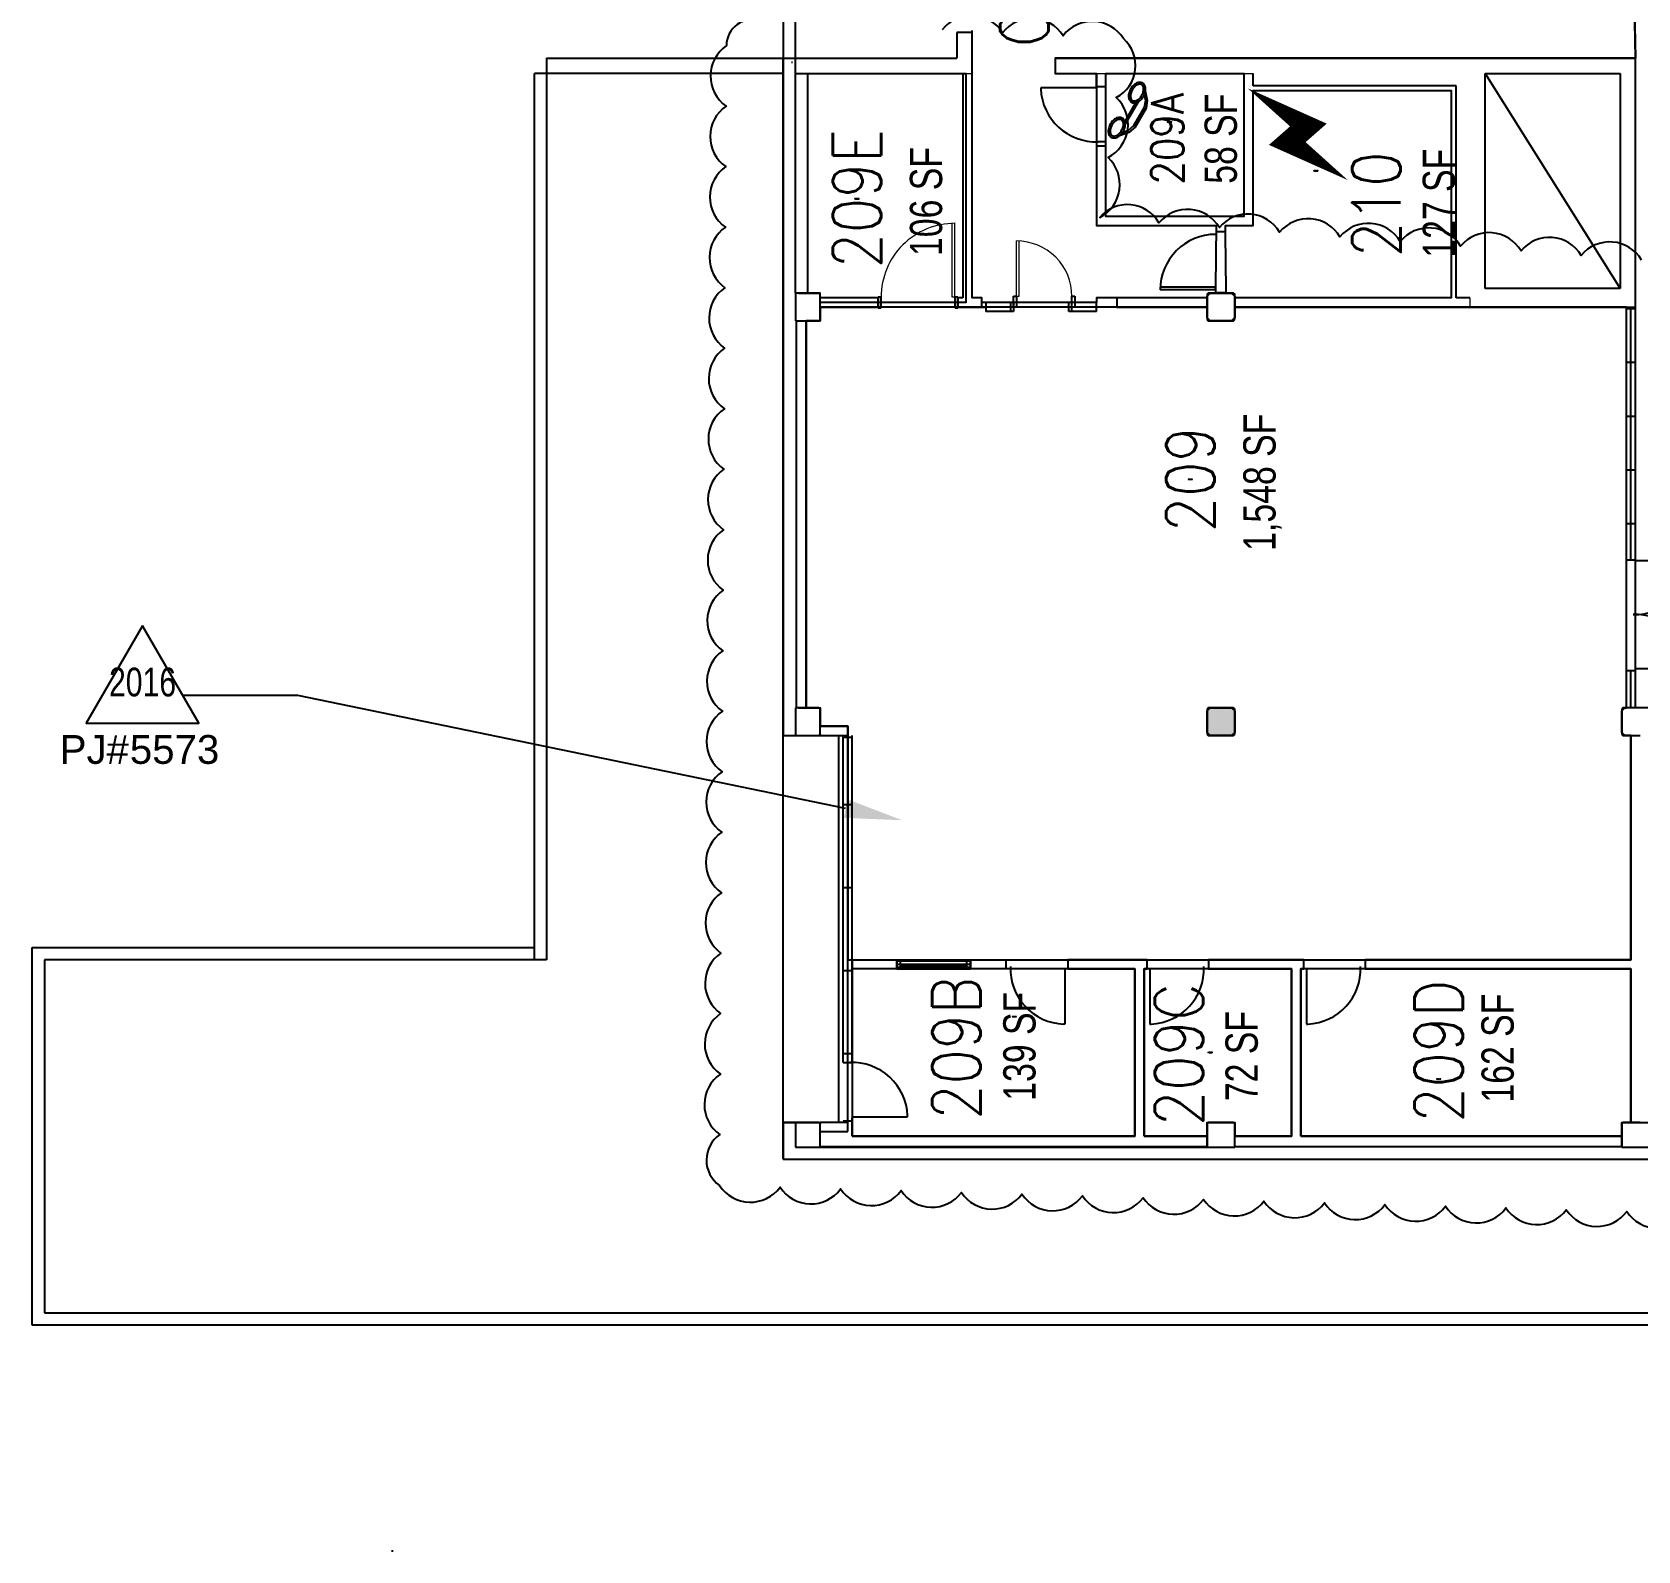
# Model space of a CAD drawing. Header units: inches. Extents: x -234 to 3525, y 0 to 2715.
# Drawn here: x -234 to 812, y 0 to 989 of the extents above; entities that cross this region are included whole.
import ezdxf
from ezdxf import colors
from ezdxf.entities.mleader import LeaderData, LeaderLine
from ezdxf.enums import TextEntityAlignment as Align
from ezdxf.math import Vec2, Vec3

# ---------------------------------------------------------------- set-up
doc = ezdxf.new("R2010")
doc.units = ezdxf.units.IN
doc.header["$LTSCALE"] = 10
doc.header["$MEASUREMENT"] = 0
doc.layers.get('0').update_dxf_attribs({"linetype": 'CONTINUOUS'})
for name, color, linetype in [('A-COL', 5, 'CONTINUOUS'), ('A-DOOR', 2, 'CONTINUOUS'), ('A-FLOR', 3, 'CONTINUOUS'), ('A-GLAZ', 1, 'CONTINUOUS'), ('A-IDEN-ICON', 4, 'CONTINUOUS'), ('A-IDEN-RNUM', 7, 'CONTINUOUS'), ('A-IDEN-SNUM', 4, 'CONTINUOUS'), ('A-IDEN-VNUM', 4, 'CONTINUOUS'), ('A-REV', 1, 'CONTINUOUS'), ('A-ROOF', 2, 'CONTINUOUS'), ('A-WALL', 5, 'CONTINUOUS'), ('AREA-ASSIGN', 7, 'CONTINUOUS'), ('AREA-TEXT', 3, 'CONTINUOUS')]:
    doc.layers.add(name, color=color, linetype=linetype)
doc.styles.add('AREA', font='arial.ttf', dxfattribs={"width": 0.75, "height": 21})
doc.styles.add('Arial', font='arial.ttf')
doc.styles.add('ROOMSNUMBER', font='TXT.SHX', dxfattribs={"height": 0.03})
doc.styles.add('ROOMVNUMBER', font='simplex.shx', dxfattribs={"width": 0.85})

# ---------------------------------------------------------------- blocks, each defined once
blk = doc.blocks.new('CPELECT')
blk.add_lwpolyline([(29.9, 30.2, 0, 14.4, 0), (5, -8.1, 14.4, 14.4, 0), (-5, 3.3, 14.4, 0, 0), (-29.9, -35, 14.4, 0, 0)], format="xyseb")
blk = doc.blocks.new('CPPHONE')
for p, q in [((2.3, 6.1), (-4.7, -6.1)), ((4.1, 6.7), (-4.4, -7.9))]:
    blk.add_line(p, q)
for points in [[(8.7, 13.7), (10, 7.4), (9.2, 2.6), (2, -9.9), (-2, -13.4), (-8.1, -15.5)], [(8, 11.3), (8.8, 7.4), (8, 3), (1, -9.1), (-2.6, -12.3), (-6.4, -13.6)]]:
    blk.add_lwpolyline(points)
for points in [[(6.9, 18.9, 0.139889), (5.2, 19.3, 0.107118), (2.9, 18.7, 0.079812), (0.9, 17.3, 0.067459), (-0.8, 15, 0.067459), (-1.9, 12.4, 0.079812), (-2.2, 9.9, 0.107118), (-1.5, 7.7, 0.139889), (-0.3, 6.4, 0.139889), (1.5, 6, 0.107118), (3.7, 6.5, 0.079812), (5.7, 7.9, 0.067459), (7.5, 10.2, 0.067459), (8.6, 12.9, 0.079812), (8.8, 15.3, 0.107118), (8.2, 17.6, 0.139889)], [(6.3, 17.8, 0.139889), (5.2, 18.1, 0.107118), (3.5, 17.7, 0.079812), (1.8, 16.5, 0.067459), (0.2, 14.4, 0.067459), (-0.8, 12.1, 0.079812), (-1, 10, 0.107118), (-0.5, 8.3, 0.139889), (0.3, 7.4, 0.139889), (1.4, 7.2, 0.107118), (3.2, 7.6, 0.079812), (4.9, 8.8, 0.067459), (6.4, 10.8, 0.067459), (7.4, 13.2, 0.079812), (7.6, 15.3, 0.107118), (7.1, 17, 0.139889)], [(-6.3, -4, 0.139889), (-8, -3.6, 0.107118), (-10.3, -4.1, 0.079812), (-12.3, -5.5, 0.067459), (-14, -7.8, 0.067459), (-15.1, -10.5, 0.079812), (-15.4, -12.9, 0.107118), (-14.7, -15.2, 0.139889), (-13.5, -16.5, 0.139889), (-11.7, -16.9, 0.107118), (-9.5, -16.3, 0.079812), (-7.5, -14.9, 0.067459), (-5.7, -12.6, 0.067459), (-4.6, -10, 0.079812), (-4.4, -7.5, 0.107118), (-5, -5.3, 0.139889)], [(-6.9, -5, 0.139889), (-8, -4.8, 0.107118), (-9.7, -5.2, 0.079812), (-11.4, -6.4, 0.067459), (-13, -8.4, 0.067459), (-14, -10.8, 0.079812), (-14.2, -12.9, 0.107118), (-13.7, -14.6, 0.139889), (-12.9, -15.4, 0.139889), (-11.8, -15.7, 0.107118), (-10, -15.3, 0.079812), (-8.3, -14.1, 0.067459), (-6.8, -12, 0.067459), (-5.8, -9.7, 0.079812), (-5.6, -7.6, 0.107118), (-6.1, -5.9, 0.139889)]]:
    blk.add_lwpolyline(points, format="xyb", close=True)
blk = doc.blocks.new('COL')
at = {"layer": 'A-COL'}
blk.add_lwpolyline([(9, 7), (9, -7), (7, -9), (-7, -9), (-9, -7), (-9, 7), (-7, 9), (7, 9)], close=True, dxfattribs=at)
blk = doc.blocks.new('ProjectRev')
at = {"transparency": 16777216}
blk.add_lwpolyline([(0, 0.122), (-0.1221, -0.0895), (0.1221, -0.0895)], close=True, dxfattribs=at)
at = {"transparency": 16777216, "insert": (-0.1798, -0.1151), "char_height": 0.0625, "width": 0.24749, "attachment_point": 1, "style": 'Arial'}
blk.add_mtext('PJ#', dxfattribs=at)
at = {"transparency": 16777216, "style": 'Arial', "width": 0.75}
blk.add_attdef('YEAR', text='', height=0.0625, dxfattribs=at).set_placement((0, 0), align=Align.MIDDLE_CENTER)
at = {"transparency": 16777216, "style": 'Arial'}
blk.add_attdef('PROJECT', text='', height=0.0625, dxfattribs=at).set_placement((-0.0276, -0.1151), align=Align.TOP_LEFT)

msp = doc.modelspace()

# ---------------------------------------------------------------- hatches: boundary and pattern name
at = {"layer": 'A-COL'}
msp.add_hatch(color=256, dxfattribs=at).paths.add_polyline_path([(531.7, 531), (548.3, 531), (549, 531.7), (549, 548.3), (548.3, 549), (531.7, 549), (531, 548.3), (531, 531.7)])

# ---------------------------------------------------------------- linework, layer by layer
for p, q in [((531.7, 549), (531, 548.3)), ((531, 548.3), (531, 531.7)), ((548.3, 549), (531.7, 549)), ((549, 548.3), (548.3, 549)), ((549, 531.7), (549, 548.3)), ((531, 531.7), (531.7, 531)), ((531.7, 531), (548.3, 531)), ((548.3, 531), (549, 531.7))]:
    msp.add_line(p, q, dxfattribs=at)
at = {"layer": 'A-DOOR'}
for p, q in [((458.7, 952.8), (422.7, 952.8)), ((422.7, 952.8), (422.7, 952.1)), ((318.8, 816.5), (316.8, 816.5)), ((316.8, 816.5), (316.8, 809.5)), ((318.8, 809.5), (318.8, 816.5)), ((368.8, 816.5), (366.8, 816.5)), ((366.8, 816.5), (366.8, 809.5)), ((368.8, 809.5), (368.8, 816.5)), ((405, 810), (405, 817)), ((405, 817), (407, 817)), ((407, 817), (407, 810)), ((443, 810), (443, 817)), ((443, 817), (445, 817)), ((445, 817), (445, 810)), ((536.5, 823), (500.5, 822.9)), ((536.5, 821.3), (500.5, 821.2)), ((536.5, 821.3), (536.5, 823)), ((316.8, 809.5), (318.8, 809.5)), ((366.8, 809.5), (368.8, 809.5)), ((407, 810), (405, 810)), ((445, 810), (443, 810)), ((809.9, 645), (845.9, 645)), ((809.9, 574.5), (845.9, 574.5)), ((438.3, 379), (438.3, 343)), ((493.8, 379), (493.8, 343)), ((595.8, 379), (595.8, 343)), ((438.3, 343), (437.5, 343)), ((493.8, 343), (494.5, 343)), ((595.8, 343), (596.5, 343)), ((300, 282.7), (336, 282.7)), ((336, 282.7), (336, 283.5))]:
    msp.add_line(p, q, dxfattribs=at)
at = {"layer": 'A-DOOR', "lineweight": 13}
for p, q in [((365, 816.5), (365.1, 864.5)), ((366.8, 816.5), (366.8, 864.5)), ((407, 817), (406.9, 853)), ((408.7, 817), (408.7, 853)), ((366.8, 816.5), (365, 816.5)), ((407, 817), (408.7, 817))]:
    msp.add_line(p, q, dxfattribs=at)
at = {"layer": 'A-DOOR'}
for centre, start, end in [((458.7, 953.6), 182.3859, 272.3859), ((536.5, 821.3), 90, 180.1), ((809.9, 645.8), 267.6141, 357.6141), ((809.9, 573.8), 2.3859, 92.3859), ((439, 379), 177.6141, 267.6141), ((493, 379), 272.3859, 2.3859), ((595, 379), 272.3859, 2.3859), ((300, 282), 2.3859, 92.3859)]:
    msp.add_arc(centre, 36, start, end, dxfattribs=at)
at = {"layer": 'A-DOOR', "lineweight": 13}
for centre, radius, start, end in [((366.8, 816.5), 48, 89.9, 180), ((407, 817), 36, 0, 90.1)]:
    msp.add_arc(centre, radius, start, end, dxfattribs=at)
at = {"layer": 'A-FLOR'}
msp.add_line((712, 962), (800, 822), dxfattribs=at)
at = {"layer": 'A-GLAZ'}
for p, q in [((405, 813), (387, 813)), ((405, 810), (387, 810)), ((405, 807), (387, 807)), ((403, 813), (403, 807)), ((405, 813), (405, 807)), ((441, 807), (441, 813)), ((459, 813), (441, 813)), ((459, 810), (441, 810)), ((459, 807), (441, 807)), ((443, 807), (443, 813)), ((804, 645.3), (804, 810)), ((804, 809), (810, 809)), ((807, 645.3), (807, 810)), ((810, 645.3), (810, 810)), ((804, 774), (810, 774)), ((804, 739), (810, 739)), ((804, 704), (810, 704)), ((804, 669), (810, 669)), ((804, 645.3), (810, 645.3)), ((804, 573.3), (810, 573.3)), ((804, 549), (804, 573.3)), ((807, 549), (807, 573.3)), ((810, 549), (810, 573.3)), ((294, 318), (294, 531)), ((294, 530), (300, 530)), ((297, 279), (297, 531)), ((300, 318), (300, 531)), ((294, 486), (300, 486)), ((294, 432), (300, 432)), ((294, 378), (300, 378)), ((329, 385), (377, 385)), ((329, 380), (329, 384)), ((329, 384), (329, 380)), ((377, 384), (329, 384)), ((329, 382), (377, 382)), ((377, 380), (329, 380)), ((329, 379), (377, 379)), ((331.5, 380), (331.5, 384)), ((374.5, 381), (331.5, 381)), ((374.5, 380), (374.5, 384)), ((377, 380), (377, 384)), ((377, 384), (377, 380)), ((294, 324), (300, 324)), ((294, 280), (300, 280))]:
    msp.add_line(p, q, dxfattribs=at)
at = {"layer": 'A-REV'}
for points in [[(240.5, 996.2, 0.520567), (218.1, 980.2, 0.520567), (217.8, 940.8, 0.520567), (217.6, 901.4, 0.520567), (217.4, 862, 0.520567), (217.1, 822.6, 0.520567), (216.9, 783.2, 0.520567), (216.7, 743.8, 0.520567), (216.4, 704.4, 0.520567), (216.2, 665, 0.520567), (216, 625.6, 0.520567), (215.7, 586.2, 0.520567), (215.5, 546.8, 0.520567), (215.2, 507.4, 0.520567), (215, 468, 0.520567), (214.8, 428.6, 0.520567), (214.5, 389.3, 0.520567), (214.3, 349.9, 0.520567), (214.1, 310.5, 0.520567), (213.8, 271.1, 0.520567), (213.6, 237.9, 0.520567), (253, 236.8, 0.520567), (292.4, 235.7, 0.520567), (331.8, 234.6, 0.520567), (371.1, 233.4, 0.520567), (410.5, 232.3, 0.520567), (449.9, 231.2, 0.520567), (489.3, 230, 0.520567), (528.7, 228.9, 0.520567), (568, 227.8, 0.520567), (607.4, 226.6, 0.520567), (646.8, 225.5, 0.520567), (686.2, 224.4, 0.520567), (725.6, 223.3, 0.520567), (764.9, 222.1, 0.520567), (804.3, 221, 0.520567), (843.7, 219.9, 0.520567)], [(813.9, 840.6, 0.520567), (774.6, 843.6, 0.520567), (735.4, 846.6, 0.520567), (696.1, 849.7, 0.520567), (656.8, 852.7, 0.520567), (617.5, 855.7, 0.520567), (578.2, 858.7, 0.520567), (539, 861.8, 0.520567), (499.7, 864.8, 0.520567), (461.1, 868.3, 0.520567), (466.5, 907.4, 0.520567), (471.9, 946.4, 0.520567), (476.6, 984.8, 0.520567), (437.2, 986.7, 0.520567), (397.9, 988.6, 0.520567), (358.5, 990.5, 0.520567)]]:
    msp.add_lwpolyline(points, format="xyb", dxfattribs=at)
at = {"layer": 'A-ROOF'}
for p, q in [((255, 279), (255, 531)), ((255, 530.4), (255, 531)), ((255, 525.1), (255, 525.7)), ((255, 488.4), (255, 489)), ((255, 483), (255, 483.6)), ((255, 434.4), (255, 435)), ((255, 429), (255, 429.6)), ((255, 380.4), (255, 381)), ((255, 375), (255, 375.6)), ((255, 326.4), (255, 327)), ((255, 321), (255, 321.6)), ((255, 284.4), (255, 285)), ((255, 279), (255, 279.6))]:
    msp.add_line(p, q, dxfattribs=at)
at = {"layer": 'A-WALL'}
for p, q in [((255, 1359), (255, 531)), ((263, 819), (263, 1065)), ((368, 988.7), (368, 972)), ((378, 988.7), (368, 988.7)), ((378, 962), (378, 988.7)), ((255, 962), (93, 962)), ((93, 385), (93, 962)), ((101, 972), (368, 972)), ((101, 972), (101, 385)), ((255, 531), (255, 972)), ((255, 972), (368, 972)), ((263, 962), (372, 962)), ((372, 962), (372, 816)), ((378, 816), (378, 962)), ((432, 972), (432, 962)), ((432, 972), (810, 972)), ((432, 962), (459, 962)), ((459, 953.4), (459, 962)), ((465, 953.4), (465, 962)), ((465, 962), (555, 962)), ((555, 962), (555, 869)), ((561, 954.1), (561, 962)), ((712, 822), (712, 962)), ((712, 962), (800, 962)), ((800, 962), (800, 822)), ((810, 810), (810, 972)), ((465, 953.4), (459, 953.4)), ((693.1, 954.1), (561, 954.1)), ((693.1, 816), (693.1, 954.1)), ((561, 863), (561, 951)), ((561, 951), (690, 951)), ((690, 951), (690, 816)), ((465, 917.5), (459, 917.5)), ((459, 914.8), (459, 863)), ((465, 914.8), (459, 914.8)), ((465, 869), (465, 914.8)), ((555, 869), (465, 869)), ((459, 863), (537, 863)), ((537, 863), (537, 859.2)), ((537, 859.2), (543, 859.2)), ((543, 863), (561, 863)), ((543, 859.2), (543, 863)), ((278.2, 819), (263, 819)), ((263, 819), (263, 801)), ((265, 819), (279, 819)), ((279, 818.3), (278.2, 819)), ((279, 801), (279, 819)), ((279, 816), (279, 818.3)), ((279, 810), (279, 816)), ((316.8, 816), (279, 816)), ((316.8, 810), (316.8, 816)), ((372, 816), (368.8, 816)), ((368.8, 816), (368.8, 810)), ((384.3, 816), (378, 816)), ((384.3, 810), (384.3, 816)), ((472.3, 816), (459, 816)), ((459, 816), (459, 813)), ((531, 816), (472.3, 816)), ((472.3, 816), (472.3, 810)), ((531.7, 819), (531, 818.3)), ((531, 818.3), (531, 816)), ((531, 816), (531, 810)), ((537, 819), (531.7, 819)), ((543, 819.2), (537, 819.2)), ((537, 819.2), (537, 819)), ((543, 819), (537, 819)), ((543, 819), (543, 819.2)), ((548.3, 819), (543, 819)), ((549, 818.3), (548.3, 819)), ((549, 816), (549, 818.3)), ((549, 810), (549, 816)), ((690, 816), (549, 816)), ((702, 816), (693.1, 816)), ((800, 822), (712, 822)), ((279, 801.8), (279, 810)), ((279, 810), (316.8, 810)), ((368.8, 810), (384.3, 810)), ((384.3, 810), (387, 810)), ((387, 813), (387, 807)), ((459, 807), (459, 813)), ((472.3, 810), (459, 810)), ((472.3, 810), (531, 810)), ((531, 810), (531, 801.8)), ((549, 801.8), (549, 810)), ((549, 810), (702, 810)), ((702, 810), (810, 810)), ((263, 801), (263.4, 801)), ((263.4, 801), (270, 801)), ((263.4, 801), (263.4, 549)), ((265, 801), (279, 801)), ((270, 801), (278.2, 801)), ((270, 549), (270, 801)), ((278.2, 801), (279, 801.8)), ((531, 801.8), (531.7, 801)), ((531.7, 801), (548.3, 801)), ((548.3, 801), (549, 801.8)), ((263.4, 549), (263, 549)), ((263, 549), (263, 531)), ((270, 549), (263.4, 549)), ((265, 549), (279, 549)), ((278.2, 549), (270, 549)), ((279, 548.3), (278.2, 549)), ((279, 531), (279, 549)), ((279, 537), (279, 548.3)), ((801.8, 549), (801, 548.3)), ((801, 548.3), (801, 531.7)), ((818.3, 549), (801.8, 549)), ((279, 531.7), (279, 537)), ((297, 537), (279, 537)), ((297, 531), (297, 537)), ((255, 531), (279, 531)), ((255, 531), (263, 531)), ((263, 531), (278.2, 531)), ((278.2, 531), (279, 531.7)), ((279, 531.7), (279, 531)), ((279, 531), (297, 531)), ((291.3, 279), (291.3, 531)), ((801, 531.7), (801.8, 531)), ((801.8, 531), (807, 531)), ((807, 531), (813, 531)), ((807, 531), (807, 385)), ((-234, 147), (-234, 393)), ((-234, 393), (93, 393)), ((-226, 385), (-226, 155)), ((101, 385), (-226, 385)), ((300, 385), (300, 379)), ((300, 385), (400.3, 385)), ((400.3, 379), (300, 379)), ((329, 379), (329, 385)), ((377, 385), (377, 379)), ((400.3, 379), (400.3, 385)), ((492, 385), (440.3, 385)), ((440.3, 385), (440.3, 379)), ((440.3, 379), (484, 379)), ((484, 379), (484, 270)), ((490, 379), (492, 379)), ((490, 270), (490, 379)), ((492, 379), (492, 385)), ((594, 385), (532, 385)), ((532, 385), (532, 379)), ((532, 379), (586, 379)), ((586, 379), (586, 270)), ((592, 379), (594, 379)), ((592, 270), (592, 379)), ((594, 379), (594, 385)), ((807, 385), (634, 385)), ((634, 385), (634, 379)), ((634, 379), (807, 379)), ((807, 379), (807, 279)), ((294, 318), (300, 318)), ((255, 255), (255, 279)), ((255, 279), (279, 279)), ((263, 279), (255, 279)), ((255, 279), (255, 255)), ((278.2, 279), (263, 279)), ((263, 279), (263, 263)), ((279, 278.2), (278.2, 279)), ((279, 263), (279, 279)), ((297, 279), (279, 279)), ((279, 279), (279, 278.2)), ((279, 273), (279, 278.2)), ((279, 270), (279, 273)), ((279, 273), (297, 273)), ((297, 273), (297, 279)), ((300, 270), (300, 282)), ((531, 263), (531, 279)), ((531, 279), (549, 279)), ((531.7, 279), (531, 278.2)), ((531, 278.2), (531, 270)), ((548.3, 279), (531.7, 279)), ((549, 278.2), (548.3, 279)), ((549, 263), (549, 279)), ((549, 270), (549, 278.2)), ((801, 279), (819, 279)), ((801, 263), (801, 279)), ((801.8, 279), (801, 278.2)), ((801, 278.2), (801, 270)), ((807, 279), (801.8, 279)), ((813, 279), (807, 279)), ((263, 263), (279, 263)), ((279, 263.4), (279, 270)), ((279, 263), (279, 263.4)), ((279, 263.4), (531, 263.4)), ((279, 263), (531, 263)), ((484, 270), (300, 270)), ((531, 270), (490, 270)), ((531, 270), (531, 263.4)), ((531, 263.4), (531, 263)), ((531, 263), (549, 263)), ((549, 263.4), (549, 270)), ((586, 270), (549, 270)), ((549, 263), (549, 263.4)), ((549, 263.4), (801, 263.4)), ((801, 270), (592, 270)), ((801, 270), (801, 263.4)), ((801, 263.4), (801, 263)), ((801, 263), (819, 263)), ((255, 255), (819, 255)), ((2709.9, 147), (-234, 147)), ((-226, 155), (2421, 155)), ((0, 0), (1, 0)), ((0, 0), (1, 0))]:
    msp.add_line(p, q, dxfattribs=at)
at = {"layer": 'A-WALL', "lineweight": 25}
msp.add_line((260.5, 969.5), (261, 969.5), dxfattribs=at)
at = {"layer": 'A-WALL', "lineweight": 9}
for p, q in [((372, 962), (378, 962)), ((459, 962), (465, 962)), ((555, 962), (561, 962)), ((702, 816), (702, 810))]:
    msp.add_line(p, q, dxfattribs=at)
at = {"layer": 'AREA-ASSIGN'}
for points in [[(816.9, 549), (810, 549), (810, 810), (810, 972), (810, 972), (807.9, 1078), (810, 1514.9), (917.9, 1514.9)], [(807.8, 1078), (810, 972), (810, 972), (432, 972), (432, 962), (459, 962), (459, 863), (537, 863), (536.5, 823), (536.5, 819), (531.7, 819), (531, 818.3), (531, 816), (459, 816), (459, 813), (384.3, 813), (384.3, 816), (378, 816), (378, 972), (378, 990)]]:
    msp.add_lwpolyline(points, dxfattribs=at)
for points in [[(271, 962), (374, 962), (374, 813), (279, 813), (279, 819), (271, 819)], [(465, 917.5), (465, 962), (555, 962), (555, 869), (465, 869)], [(543, 857.3), (543, 863), (561, 863), (561, 951), (690, 951), (690, 816), (549, 816), (549, 818.3), (548.3, 819), (543.5, 819), (543.5, 821.3)], [(801, 533), (801, 547), (803, 549), (804, 549), (804, 810), (702, 810), (549, 810), (549, 803.1), (547, 801), (533, 801), (531, 803), (531, 810), (279, 810), (279, 801), (270, 801), (270, 549), (279, 549), (279, 537), (297, 537), (297, 385), (807, 385), (807, 531), (803, 531)], [(300, 270), (484, 270), (484, 379), (300, 379)], [(490, 270), (531, 270), (531, 279), (549, 279), (549, 270), (586, 270), (586, 379), (490, 379)], [(592, 270), (801, 270), (801, 279), (807, 279), (807, 379), (592, 379)]]:
    msp.add_lwpolyline(points, close=True, dxfattribs=at)

# ---------------------------------------------------------------- block references
for p in [(540, 810), (540, 540)]:
    msp.add_blockref('COL', p)
at = {"layer": 'A-IDEN-ICON'}
for name, p, rotation in [('CPPHONE', (482.1, 937), 359.999999968984), ('CPELECT', (587.7, 922.5), 89.9999999693175)]:
    msp.add_blockref(name, p, dxfattribs=dict(at, rotation=rotation))

# ---------------------------------------------------------------- texts
at = {"layer": 'A-IDEN-RNUM', "style": 'ROOMSNUMBER'}
for s, p in [('0209-A0', (506.6, 930.5)), ('0209-E0', (303, 880.5)), ('0209-00', (520.1, 697.8)), ('0209-B0', (405.5, 347.9)), ('0209-C0', (533.1, 324.6)), ('0209-D0', (681.8, 307.3))]:
    msp.add_text(s, height=0.36, rotation=360, dxfattribs=at).set_placement(p, align=Align.MIDDLE)
msp.add_text('0210-00', height=0.36, rotation=360, dxfattribs=at).set_placement((601.9, 898.7), align=Align.MIDDLE_CENTER)
at = {"layer": 'A-IDEN-SNUM', "style": 'ROOMSNUMBER'}
for s, p in [('03500209A0', (506.6, 930.5)), ('03500209E0', (303, 880.5)), ('0350020900', (520.1, 697.8)), ('03500209B0', (405.5, 347.9)), ('03500209C0', (533.1, 324.6)), ('03500209D0', (681.8, 307.3))]:
    msp.add_text(s, height=0.36, rotation=360, dxfattribs=at).set_placement(p, align=Align.MIDDLE)
msp.add_text('0350021000', height=0.36, rotation=360, dxfattribs=at).set_placement((601.9, 898.7), align=Align.MIDDLE_CENTER)
at = {"layer": 'A-IDEN-VNUM', "style": 'ROOMVNUMBER', "width": 0.85}
for s, height, p in [('C202', 31.5, (412, 1025.8)), ('209A', 21, (505.2, 919.6)), ('209E', 31.5, (303, 880.5)), ('209', 31.5, (520.1, 697.8)), ('209B', 31.5, (367.8, 327.3)), ('209C', 31.5, (512.7, 323.1)), ('209D', 31.5, (681.8, 325.4))]:
    msp.add_text(s, height=height, rotation=90, dxfattribs=at).set_placement(p, align=Align.MIDDLE)
msp.add_text('210', height=31.5, rotation=90, dxfattribs=at).set_placement((641.2, 876.9), align=Align.MIDDLE_CENTER)
at = {"layer": 'AREA-TEXT', "style": 'AREA', "width": 0.75}
for s, p in [('58 SF', (539.9, 919.6)), ('106 SF', (348, 878.7)), ('127 SF', (681.9, 877.6)), ('1,548 SF', (565.1, 695.9)), ('139 SF', (408.8, 328.6)), ('72 SF', (553.5, 322.2))]:
    msp.add_text(s, height=21, rotation=90, dxfattribs=at).set_placement(p, align=Align.MIDDLE_CENTER)
at = {"layer": 'AREA-TEXT', "insert": (709.7, 291.9), "char_height": 21, "attachment_point": 1, "rotation": 90.0802, "style": 'AREA'}
msp.add_mtext('162 SF', dxfattribs=at)

# ---------------------------------------------------------------- leaders
at = {"layer": 'A-REV'}
ml = msp.add_multileader_block('Standard', dxfattribs=at)
ml.set_content('ProjectRev', color=256, scale=300)
ml.set_attribute('YEAR', '2016', width=0)
ml.set_attribute('PROJECT', '5573', width=0)
ml.set_leader_properties()
ml.build(insert=Vec2(0, 0))
ml.multileader.update_dxf_attribs({"text_right_attachment_type": 6, "dogleg_length": 0.25, "arrow_head_size": 37.5, "scale": 300})
ctx = ml.context
ctx.base_point, ctx.scale, ctx.char_height, ctx.arrow_head_size, ctx.landing_gap_size, ctx.plane_origin = Vec3(-188.2, 557.1), 300, 54, 37.5, 27, Vec3(631.4, 813.5)
ctx.right_attachment = 6
notes = []
notes.append((ctx, [(1, (1, 1, 0), (-60.9, 557.1), (-1, 0), 75, [(0, [(332.4, 475.8)], 0, [])])]))
ctx.block.insert = Vec3(-162.1, 565.8)
for ctx, leaders in notes:
    for number, flags, end, landing, length, lines in leaders:
        leader = LeaderData()
        leader.index, (leader.has_last_leader_line, leader.has_dogleg_vector, leader.attachment_direction) = number, flags
        leader.last_leader_point, leader.dogleg_vector, leader.dogleg_length = Vec3(end), Vec3(landing), length
        for number, points, colour, breaks in lines:
            line = LeaderLine()
            line.index, line.vertices, line.color, line.breaks = number, Vec3.list(points), colors.encode_raw_color(colour), breaks
            leader.lines.append(line)
        ctx.leaders.append(leader)

doc.saveas('drawing.dxf')
